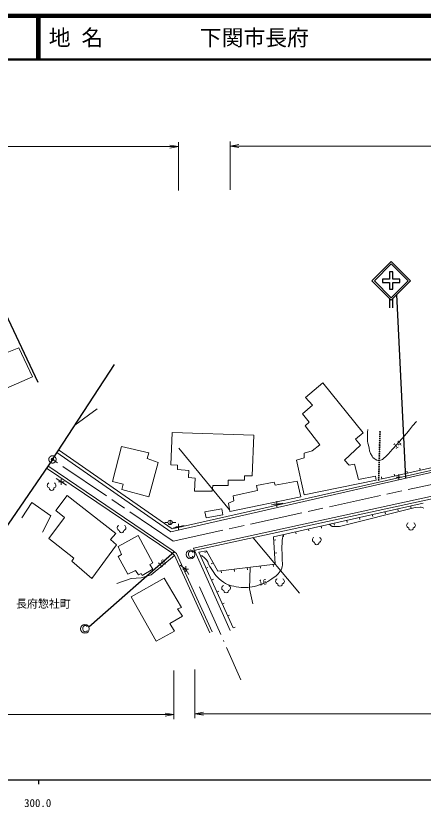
# Model space of a CAD drawing. Units: millimetres, scale not verified. Extents: x 40000 to 680000, y 20000 to 380000.
# Drawn here: x 362828 to 456244, y 198715 to 380000 of the extents above; entities that cross this region are included whole.
import ezdxf
from ezdxf.enums import TextEntityAlignment as Align

# ---------------------------------------------------------------- set-up
doc = ezdxf.new("R2010")
doc.units = ezdxf.units.MM
doc.header["$LTSCALE"] = 1000
doc.header["$PDMODE"] = 32
doc.header["$PDSIZE"] = 500
for name, pattern in [('CHAIN', [18.5, 12, -1.5, 3.5, -1.5]), ('DASHED', [7.5, 6, -1.5]), ('LONG_DASHED_DOTTED', [15.25, 12, -1.5, 0.25, -1.5])]:
    doc.linetypes.add(name, pattern=pattern)
for name, color, linetype, lineweight in [('M-BMK', 2, 'CHAIN', 13), ('M-BMK-OTRS', 5, 'Continuous', 25), ('M-STR-HTXT', 7, 'Continuous', 13), ('M-STR-STRC', 7, 'Continuous', 25), ('M-TTL', 2, 'Continuous', 140), ('M-TTL-BAND', 7, 'Continuous', 25), ('M-TTL-LINE', 7, 'Continuous', 50), ('M-WORK', 1, 'Continuous', 13)]:
    doc.layers.add(name, color=color, linetype=linetype, lineweight=lineweight)
for name, color, linetype in [('M-BMK-HTXT', 7, 'Continuous'), ('M-OTRS', 6, 'Continuous'), ('M-TTL-TXT', 7, 'Continuous')]:
    doc.layers.add(name, color=color, linetype=linetype)
doc.styles.add('ＭＳ ゴシック', font='')
doc.styles.get('ＭＳ ゴシック').set_extended_font_data('MS Gothic')

# ---------------------------------------------------------------- blocks, each defined once
blk = doc.blocks.new('open_arrow')
at = {"color": 0, "linetype": 'Continuous', "lineweight": -2}
blk.add_lwpolyline([(7.5, 1.25), (0, 0), (7.5, -1.25)], dxfattribs=at)
blk = doc.blocks.new('plus')
at = {"color": 0, "linetype": 'Continuous', "lineweight": -2}
for p, q in [((-1.25, 0), (1.25, 0)), ((0, -1.25), (0, 1.25))]:
    blk.add_line(p, q, dxfattribs=at)

msp = doc.modelspace()

# ---------------------------------------------------------------- linework, layer by layer
at = {"layer": 'M-BMK'}
for p, q in [((398917, 259684), (371228, 278385)), ((464529, 274049), (398917, 259684))]:
    msp.add_line(p, q, dxfattribs=at)
msp.add_circle((371228, 278385), 837, dxfattribs=at)
at = {"layer": 'M-BMK-OTRS'}
for p, q in [((367926, 295998), (357747, 317597)), ((371228, 278385), (385454, 300131)), ((371228, 278385), (359226, 260869))]:
    msp.add_line(p, q, dxfattribs=at)
at = {"layer": 'M-OTRS'}
msp.add_point((371228, 278385), dxfattribs=at)
at = {"layer": 'M-STR-HTXT'}
for p, q in [((64622, 350034), (400120, 350034)), ((400120, 340013), (400120, 351034)), ((411961, 340129), (411961, 351178)), ((411961, 350178), (557467, 350178)), ((403871, 230274), (403871, 219114)), ((399090, 230037), (399090, 218908)), ((63007, 219908), (399090, 219908)), ((403871, 220114), (559877, 220114))]:
    msp.add_line(p, q, dxfattribs=at)
at = {"layer": 'M-STR-STRC'}
for p, q in [((452269, 274081), (450225, 316158)), ((448554, 315187), (448554, 313087)), ((449254, 313087), (449254, 315187)), ((399205, 257223), (379603, 239963))]:
    msp.add_line(p, q, dxfattribs=at)
for points in [[(448904, 314837), (453359, 319291), (448904, 323746), (444449, 319291)], [(448904, 315431), (452765, 319291), (448904, 323152), (445043, 319291)], [(449307, 319694), (449307, 321330), (448501, 321330), (448501, 319694), (446890, 319694), (446890, 318889), (448501, 318889), (448501, 317404), (449307, 317404), (449307, 318889), (450918, 318889), (450918, 319694)]]:
    msp.add_lwpolyline(points, close=True, dxfattribs=at)
at = {"layer": 'M-TTL'}
msp.add_line((680000, 380000), (40000, 380000), dxfattribs=at)
at = {"layer": 'M-TTL-BAND'}
for p, q in [((40000, 205000), (579000, 205000)), ((368000, 205000), (368000, 204000))]:
    msp.add_line(p, q, dxfattribs=at)
at = {"layer": 'M-TTL-LINE'}
for p, q in [((367750, 380000), (367750, 370000)), ((368250, 380000), (368250, 370000)), ((40000, 370000), (680000, 370000))]:
    msp.add_line(p, q, dxfattribs=at)
at = {"layer": 'M-WORK'}
for p, q in [((360873, 302841), (363511, 303932)), ((363511, 303932), (366678, 297318)), ((366678, 297318), (354540, 292041)), ((429281, 292590), (433256, 295933)), ((433256, 295933), (442509, 284499)), ((430864, 290831), (429281, 292590)), ((428577, 288861), (430864, 290831)), ((381491, 289993), (376373, 286249)), ((430090, 286891), (428577, 288861)), ((429210, 286082), (430090, 286891)), ((432552, 281684), (429210, 286082)), ((398368, 277122), (398673, 284534)), ((398673, 284534), (417413, 283924)), ((417413, 283924), (417037, 274589)), ((442509, 284499), (440715, 283021)), ((440715, 283021), (441840, 281649)), ((384993, 273311), (387069, 281368)), ((387069, 281368), (393296, 279925)), ((430793, 280347), (432552, 281684)), ((441840, 281649), (438182, 278236)), ((398394, 261802), (372255, 279954)), ((398651, 262476), (372638, 280540)), ((393296, 279925), (392979, 278553)), ((477540, 279841), (398394, 261802)), ((477475, 280192), (398651, 262476)), ((400209, 280975), (411842, 266821)), ((403555, 258077), (502669, 279592)), ((428929, 279784), (430793, 280347)), ((428929, 278729), (428929, 279784)), ((392979, 278553), (395442, 277709)), ((395442, 277709), (393366, 269828)), ((403682, 257490), (502796, 279006)), ((427170, 278236), (428929, 278729)), ((428929, 270250), (427170, 278236)), ((438182, 278236), (439237, 277075)), ((398609, 256963), (369866, 276397)), ((398945, 257460), (370205, 276892)), ((399939, 277052), (398368, 277122)), ((399892, 276043), (399939, 277052)), ((402519, 275879), (399892, 276043)), ((402425, 274237), (402519, 275879)), ((439237, 277075), (440504, 277322)), ((440504, 277322), (441418, 273804)), ((452639, 275207), (452529, 275695)), ((455565, 275869), (455455, 276357)), ((372075, 274013), (374441, 272464)), ((403950, 274120), (402425, 274237)), ((403833, 271071), (403950, 274120)), ((417037, 274589), (415302, 274636)), ((415302, 274636), (415302, 273628)), ((441418, 273804), (445288, 274578)), ((445288, 274578), (445429, 273663)), ((446787, 273883), (446677, 274371)), ((449713, 274545), (449603, 275033)), ((387420, 272713), (384993, 273311)), ((387139, 271517), (387420, 272713)), ((407984, 272408), (407890, 271071)), ((411526, 272408), (407984, 272408)), ((411549, 273628), (411526, 272408)), ((415302, 273628), (411549, 273628)), ((422074, 273170), (418028, 272396)), ((418028, 272396), (418275, 271235)), ((422321, 272502), (422074, 273170)), ((427316, 273417), (422321, 272502)), ((428161, 269828), (427316, 273417)), ((445429, 273663), (428929, 270250)), ((371979, 266674), (374618, 270121)), ((374618, 270121), (385735, 261432)), ((393366, 269828), (387139, 271517)), ((407890, 271071), (403833, 271071)), ((418275, 271235), (412646, 270074)), ((364239, 265020), (366526, 268503)), ((366526, 268503), (370889, 265442)), ((412857, 268878), (411590, 268386)), ((411590, 268386), (411907, 266415)), ((411907, 266415), (428161, 269828)), ((412646, 270074), (412857, 268878)), ((421426, 267975), (424022, 268341)), ((373985, 265055), (371979, 266674)), ((437089, 262981), (454430, 267359)), ((450415, 267077), (450524, 266590)), ((453342, 267734), (453451, 267246)), ((454430, 267359), (455540, 267437)), ((456002, 267368), (456409, 267210)), ((370889, 265442), (368954, 261748)), ((370396, 260235), (373985, 265055)), ((441633, 265107), (441742, 264619)), ((444560, 265764), (444670, 265276)), ((447487, 266421), (447597, 265933)), ((397694, 263959), (396979, 263959)), ((398194, 263451), (398194, 264451)), ((398692, 263903), (399516, 263903)), ((398957, 262670), (401397, 263220)), ((432851, 263136), (432961, 262649)), ((434694, 263550), (435385, 263043)), ((435385, 263043), (437089, 262981)), ((435779, 263793), (435888, 263305)), ((438706, 264450), (438815, 263962)), ((385735, 261432), (384539, 260024)), ((424070, 261166), (424179, 260678)), ((426997, 261823), (427106, 261335)), ((429924, 262480), (430034, 261992)), ((376095, 255732), (370396, 260235)), ((384539, 260024), (385946, 258793)), ((390872, 260974), (386263, 258441)), ((394284, 254712), (390872, 260974)), ((417272, 260440), (427889, 247747)), ((421953, 259904), (422452, 259937)), ((385946, 258793), (380247, 251088)), ((386263, 258441), (387037, 256612)), ((399649, 256818), (398945, 257460)), ((411973, 239159), (403555, 258077)), ((375673, 255064), (376095, 255732)), ((387037, 256612), (386298, 256119)), ((386298, 256119), (388515, 252073)), ((393859, 251969), (399245, 256375)), ((399245, 256375), (398541, 257016)), ((407332, 238661), (399104, 256568)), ((407878, 238911), (399649, 256818)), ((402426, 256822), (402478, 257040)), ((402426, 256491), (402426, 256822)), ((402473, 256280), (402426, 256491)), ((402585, 256111), (402473, 256280)), ((402478, 257040), (402531, 257108)), ((402531, 257108), (402646, 257263)), ((402691, 256003), (402585, 256111)), ((402646, 257263), (402801, 257369)), ((402808, 255947), (402691, 256003)), ((402801, 257369), (403080, 257371)), ((403083, 255947), (402808, 255947)), ((403080, 257371), (403242, 257319)), ((403244, 255999), (403083, 255947)), ((403242, 257319), (403352, 257209)), ((403355, 256114), (403244, 255999)), ((403352, 257209), (403411, 257040)), ((403404, 256215), (403355, 256114)), ((405202, 256169), (405658, 256376)), ((406626, 257291), (406189, 257049)), ((422154, 256910), (422653, 256944)), ((380247, 251088), (375673, 255064)), ((393581, 254290), (394284, 254712)), ((394214, 253234), (393581, 254290)), ((400494, 254149), (401813, 253255)), ((408078, 254666), (407641, 254424)), ((418883, 253960), (418944, 253464)), ((421861, 254325), (421922, 253829)), ((388515, 252073), (390238, 252918)), ((390238, 252918), (390977, 251968)), ((390977, 251968), (391575, 252284)), ((391575, 252284), (391786, 251757)), ((391786, 251757), (394214, 253234)), ((401813, 253255), (402477, 252004)), ((406443, 253438), (406899, 253645)), ((409950, 252864), (410011, 252368)), ((412928, 253229), (412989, 252733)), ((415905, 253595), (415966, 253098)), ((385978, 249964), (389285, 251090)), ((389245, 246919), (396844, 251194)), ((389285, 251090), (391537, 251230)), ((391537, 251230), (393859, 251969)), ((396844, 251194), (400802, 244465)), ((407684, 250707), (408140, 250914)), ((395023, 236708), (389245, 246919)), ((408925, 247975), (409381, 248182)), ((410166, 245244), (410622, 245451)), ((400802, 244465), (399931, 244149)), ((399931, 244149), (401039, 242486)), ((401039, 242486), (398110, 240824)), ((411407, 242513), (411863, 242720)), ((378224, 239772), (378276, 239990)), ((378224, 239441), (378224, 239772)), ((378272, 239230), (378224, 239441)), ((378276, 239990), (378330, 240057)), ((378330, 240057), (378445, 240213)), ((378445, 240213), (378600, 240318)), ((378600, 240318), (378879, 240321)), ((378879, 240321), (379041, 240269)), ((379041, 240269), (379151, 240159)), ((379151, 240159), (379210, 239990)), ((398110, 240824), (399219, 239003)), ((412648, 239782), (413104, 239988)), ((378384, 239061), (378272, 239230)), ((378490, 238953), (378384, 239061)), ((378607, 238897), (378490, 238953)), ((378881, 238897), (378607, 238897)), ((379043, 238949), (378881, 238897)), ((379153, 239063), (379043, 238949)), ((379203, 239165), (379153, 239063)), ((399219, 239003), (395023, 236708))]:
    msp.add_line(p, q, dxfattribs=at)
at = {"layer": 'M-WORK', "linetype": 'LONG_DASHED_DOTTED'}
msp.add_line((404941, 249225), (414440, 227852), dxfattribs=at)
at = {"layer": 'M-WORK'}
for points in [[(478461, 281962), (477623, 280860), (446522, 273824)], [(412648, 239782), (404768, 257126), (406562, 257408), (409130, 252764), (422323, 254382), (421901, 260679), (456238, 268384)]]:
    msp.add_lwpolyline(points, dxfattribs=at)
msp.add_lwpolyline([(406207, 266354), (406465, 264970), (410329, 265691), (410071, 267075)], close=True, dxfattribs=at)
at = {"layer": 'M-WORK', "linetype": 'DASHED'}
msp.add_lwpolyline([(416602, 253680), (416378, 248718), (417187, 245270)], dxfattribs=at)
at = {"layer": 'M-WORK'}
for centre, radius in [((446340, 284671), 100), ((446299, 283171), 100), ((446313, 283671), 100), ((446327, 284171), 100), ((446244, 281172), 100), ((446258, 281672), 100), ((446272, 282172), 100), ((446285, 282671), 100), ((446189, 279173), 100), ((446203, 279673), 100), ((446217, 280172), 100), ((446231, 280672), 100), ((446148, 277673), 100), ((446162, 278173), 100), ((446176, 278673), 100), ((446093, 275674), 100), ((446107, 276174), 100), ((446121, 276674), 100), ((446135, 277173), 100), ((446039, 273675), 100), ((446052, 274175), 100), ((446066, 274674), 100), ((446080, 275174), 100), ((398194, 263951), 500), ((402888, 256631), 1000), ((402888, 256631), 1000), ((378687, 239581), 1000), ((378687, 239581), 1000)]:
    msp.add_circle(centre, radius, dxfattribs=at)
for centre, radius, start, end in [((370644, 272441), 599, 113.44836, 257.2818), ((371447, 272441), 599, 282.7182, 66.55164), ((371045, 271825), 534, 176.52859, 3.47141), ((455615, 266367), 1073, 68.87528, 94.02826), ((386673, 262704), 599, 113.44836, 257.2818), ((387476, 262704), 599, 282.7182, 66.55164), ((453048, 263298), 599, 113.44836, 257.2818), ((453851, 263298), 599, 282.7182, 66.55164), ((387075, 262088), 534, 176.52859, 3.47141), ((453449, 262682), 534, 176.52859, 3.47141), ((431437, 259974), 599, 113.44836, 257.2818), ((431839, 259357), 534, 176.52859, 3.47141), ((432240, 259974), 599, 282.7182, 66.55164), ((423007, 250474), 599, 113.44836, 257.2818), ((423810, 250474), 599, 282.7182, 66.55164), ((410658, 248931), 599, 113.44836, 257.2818), ((411461, 248931), 599, 282.7182, 66.55164), ((423408, 249858), 534, 176.52859, 3.47141), ((411060, 248314), 534, 176.52859, 3.47141)]:
    msp.add_arc(centre, radius, start, end, dxfattribs=at)
for points, knots in [([(443517, 285206), (443445, 283602), (443371, 282995), (443673, 281630), (443894, 280632), (443969, 280018), (444507, 279149), (444800, 278677), (445096, 278470), (445602, 278242), (446000, 278063), (446313, 278140), (446717, 278305), (446980, 278412), (447095, 278538), (447311, 278722), (448199, 279474), (448565, 280036), (449355, 280890), (451522, 283235), (452168, 284069), (454692, 287082)], [0, 0, 0, 0, 1, 1, 1, 2, 2, 2, 3, 3, 3, 4, 4, 4, 5, 5, 5, 6, 6, 6, 7, 7, 7, 7]), ([(405105, 256384), (405589, 256209), (405798, 256083), (406175, 255789), (406871, 255248), (406840, 254583), (407336, 253854), (408248, 252513), (408661, 251616), (409939, 250617), (411255, 249590), (412295, 249357), (413950, 249140), (415549, 248930), (416519, 249003), (418066, 249456), (419735, 249946), (420683, 250351), (422077, 251391), (423044, 252113), (423609, 252694), (423942, 253854), (424071, 254303), (423947, 254583), (423942, 255050), (423922, 256603), (423789, 257475), (423871, 259026), (423906, 259690), (423851, 260091), (424082, 260715), (424157, 260916), (424184, 261003), (424302, 261218)], [0, 0, 0, 0, 1, 1, 1, 2, 2, 2, 3, 3, 3, 4, 4, 4, 5, 5, 5, 6, 6, 6, 7, 7, 7, 8, 8, 8, 9, 9, 9, 10, 10, 10, 11, 11, 11, 11])]:
    msp.add_open_spline(points, degree=3, knots=knots, dxfattribs=at)

# ---------------------------------------------------------------- block references
at = {"layer": 'M-STR-HTXT', "xscale": 267, "yscale": 267, "rotation": 180}
for p in [(400120, 350034), (399090, 219908)]:
    msp.add_blockref('open_arrow', p, dxfattribs=at)
at = {"layer": 'M-STR-HTXT', "xscale": 267, "yscale": 267}
for p in [(411961, 350178), (403871, 220114)]:
    msp.add_blockref('open_arrow', p, dxfattribs=at)
at = {"layer": 'M-WORK', "xscale": 520, "yscale": 520}
for p in [(373256, 273240), (450677, 274340), (422684, 268152), (400153, 262940), (401813, 253255)]:
    msp.add_blockref('plus', p, dxfattribs=at)

# ---------------------------------------------------------------- texts
at = {"layer": 'M-BMK-HTXT', "style": 'ＭＳ ゴシック'}
msp.add_text('長府惣社町', height=1833, dxfattribs=at).set_placement((362907, 243845), align=Align.BOTTOM_LEFT)
at = {"layer": 'M-TTL-BAND', "style": 'ＭＳ ゴシック'}
msp.add_text('300.0', height=1833, dxfattribs=at).set_placement((367844, 198195), align=Align.BOTTOM_CENTER)
at = {"layer": 'M-TTL-TXT', "style": 'ＭＳ ゴシック'}
for s, p in [('地 名', (370380, 375000)), ('下関市長府', (405024, 375000))]:
    msp.add_text(s, height=3666, dxfattribs=at).set_placement(p, align=Align.MIDDLE_LEFT)
at = {"layer": 'M-WORK', "style": 'ＭＳ ゴシック'}
for s, rotation, p in [('14', 34.287, (450126, 280380)), ('16', 38.29, (396227, 253127)), ('16', 7.125, (418648, 249103))]:
    msp.add_text(s, height=1320, rotation=rotation, dxfattribs=at).set_placement(p, align=Align.BOTTOM_LEFT)

doc.saveas('drawing.dxf')
